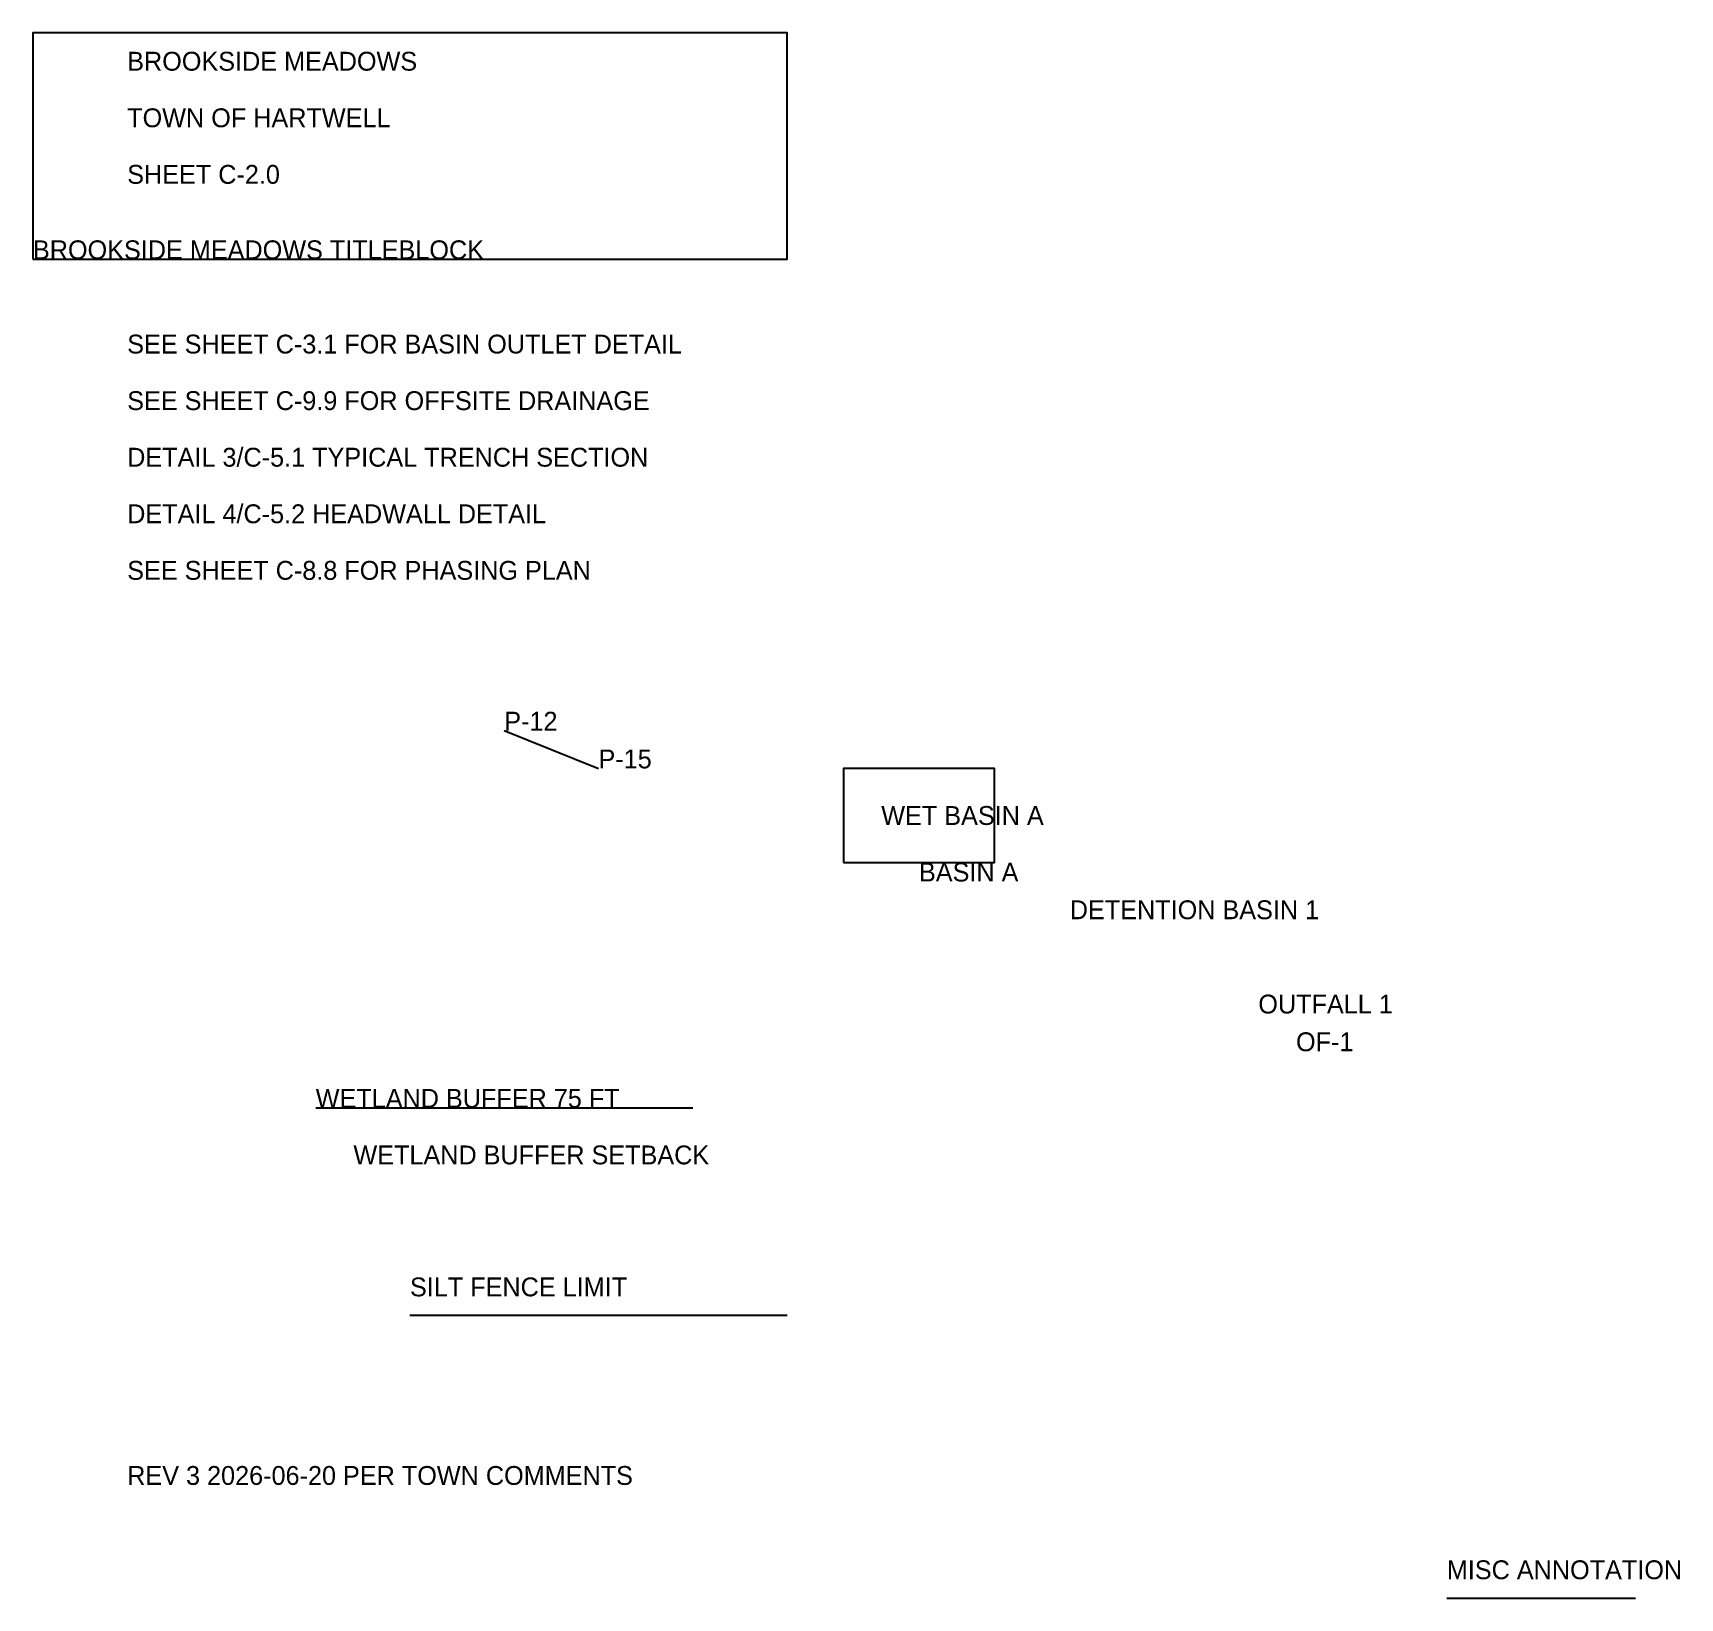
# Model space of a CAD drawing. Header units: metres. Extents: x 5 to 92.4, y 14 to 97.
import ezdxf

# ---------------------------------------------------------------- set-up
doc = ezdxf.new("R2010")
doc.units = ezdxf.units.M
for name, color, linetype in [('C-EROS2', 7, 'Continuous'), ('C-NOTES', 7, 'Continuous'), ('C-STORM', 7, 'Continuous'), ('C-WTLND', 7, 'Continuous'), ('TITLEBLOCK', 7, 'Continuous'), ('V-MISC', 7, 'Continuous')]:
    doc.layers.add(name, color=color, linetype=linetype)

# ---------------------------------------------------------------- blocks, each defined once
blk = doc.blocks.new('TITLEBLOCK_FRAME')
at = {"layer": 'TITLEBLOCK'}
blk.add_lwpolyline([(0, 0), (40, 0), (40, 12), (0, 12), (0, 0)], dxfattribs=at)
blk.add_text('BROOKSIDE MEADOWS TITLEBLOCK', height=1, dxfattribs=at).set_placement((0, 0))

msp = doc.modelspace()

# ---------------------------------------------------------------- linework, layer by layer
at = {"layer": 'C-EROS2'}
msp.add_line((25, 29), (45, 29), dxfattribs=at)
at = {"layer": 'C-STORM'}
msp.add_line((30, 60), (35, 58), dxfattribs=at)
msp.add_lwpolyline([(48, 53), (56, 53), (56, 58), (48, 58), (48, 53)], dxfattribs=at)
at = {"layer": 'C-WTLND'}
msp.add_line((20, 40), (40, 40), dxfattribs=at)
at = {"layer": 'V-MISC'}
msp.add_line((80, 14), (90, 14), dxfattribs=at)

# ---------------------------------------------------------------- block references
at = {"layer": 'TITLEBLOCK'}
msp.add_blockref('TITLEBLOCK_FRAME', (5, 85), dxfattribs=at)

# ---------------------------------------------------------------- texts
at = {"layer": 'C-EROS2'}
msp.add_text('SILT FENCE LIMIT', height=1, dxfattribs=at).set_placement((25, 30))
at = {"layer": 'C-NOTES'}
for s, p in [('SEE SHEET C-3.1 FOR BASIN OUTLET DETAIL', (10, 80)), ('SEE SHEET C-9.9 FOR OFFSITE DRAINAGE', (10, 77)), ('DETAIL 3/C-5.1 TYPICAL TRENCH SECTION', (10, 74)), ('DETAIL 4/C-5.2 HEADWALL DETAIL', (10, 71)), ('SEE SHEET C-8.8 FOR PHASING PLAN', (10, 68)), ('REV 3 2026-06-20 PER TOWN COMMENTS', (10, 20))]:
    msp.add_text(s, height=1, dxfattribs=at).set_placement(p)
at = {"layer": 'C-STORM'}
for s, p in [('P-12', (30, 60)), ('P-15', (35, 58)), ('WET BASIN A', (50, 55)), ('BASIN A', (52, 52)), ('DETENTION BASIN 1', (60, 50)), ('OUTFALL 1', (70, 45)), ('OF-1', (72, 43))]:
    msp.add_text(s, height=1, dxfattribs=at).set_placement(p)
at = {"layer": 'C-WTLND'}
for s, p in [('WETLAND BUFFER 75 FT', (20, 40)), ('WETLAND BUFFER SETBACK', (22, 37))]:
    msp.add_text(s, height=1, dxfattribs=at).set_placement(p)
at = {"layer": 'TITLEBLOCK'}
for s, p in [('BROOKSIDE MEADOWS', (10, 95)), ('TOWN OF HARTWELL', (10, 92)), ('SHEET C-2.0', (10, 89))]:
    msp.add_text(s, height=1, dxfattribs=at).set_placement(p)
at = {"layer": 'V-MISC'}
msp.add_text('MISC ANNOTATION', height=1, dxfattribs=at).set_placement((80, 15))

doc.saveas('drawing.dxf')
